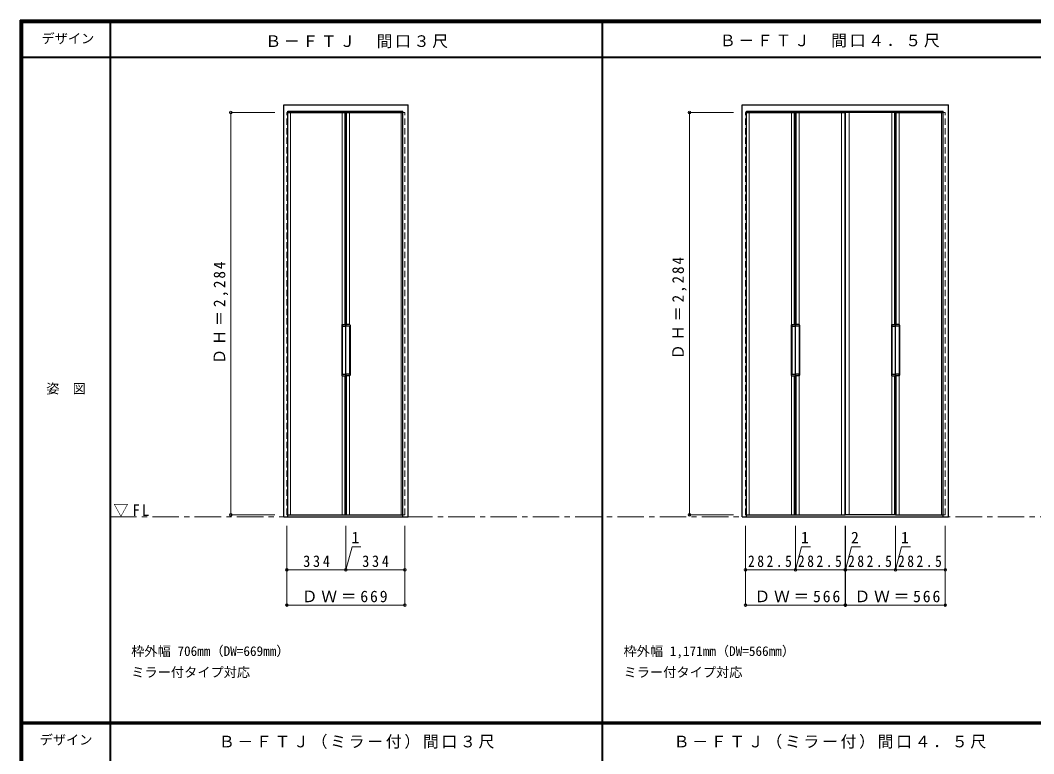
# Model space of a CAD drawing. Units: millimetres at full size, sheet at 1:30. Extents: x -6000 to 5700, y -4307 to 4260.
# Drawn here: x -6000 to -246, y 12 to 4175 of the extents above; entities that cross this region are included whole.
import ezdxf
from ezdxf.enums import TextEntityAlignment as Align

# ---------------------------------------------------------------- set-up
doc = ezdxf.new("R2010")
doc.units = ezdxf.units.MM
doc.header["$LTSCALE"] = 30
doc.header["$PDMODE"] = 32
doc.header["$PDSIZE"] = 15
doc.linetypes.add('CHAIN1', pattern=[8, 5, -1, 1, -1])
doc.linetypes.add('DASHED1', pattern=[1.8, 1.2, -0.6])
for name, color, linetype, lineweight in [('0-1_通り芯', 7, 'CHAIN1', 18), ('0-2_扉', 3, 'Continuous', 25), ('0-3_仕上げ', 7, 'Continuous', 18), ('0-4_枠', 3, 'Continuous', 25), ('0-B_寸法', 4, 'Continuous', 9), ('F-1_枠', 6, 'Continuous', 40), ('F-A_文字', 7, 'Continuous', 18)]:
    doc.layers.add(name, color=color, linetype=linetype, lineweight=lineweight)
doc.layers.add('0-A_文字', color=7, linetype='Continuous')
doc.styles.add('ＭＳ ゴシック', font='')
doc.styles.get('ＭＳ ゴシック').set_extended_font_data('MS Gothic')

msp = doc.modelspace()

# ---------------------------------------------------------------- linework, layer by layer
at = {"layer": '0-1_通り芯'}
msp.add_line((-5490, 1356), (2895, 1356), dxfattribs=at)
at = {"layer": '0-2_扉', "color": 4, "linetype": 'DASHED1', "lineweight": 9}
for p, q in [((-4486, 1367.5), (-4486, 3651.5)), ((-4480.5, 3651.5), (-4486, 3651.5)), ((-3828.5, 3651.5), (-3817, 3651.5)), ((-3817, 1367.5), (-3817, 3651.5)), ((-1882.27, 1367.5), (-1882.27, 3651.5)), ((-1876.77, 3651.5), (-1882.27, 3651.5)), ((-759.77, 3651.5), (-748.27, 3651.5)), ((-748.27, 1367.5), (-748.27, 3651.5)), ((-4480.5, 1367.5), (-4486, 1367.5)), ((-3828.5, 1367.5), (-3817, 1367.5)), ((-1876.77, 1367.5), (-1882.27, 1367.5)), ((-759.77, 1367.5), (-748.27, 1367.5))]:
    msp.add_line(p, q, dxfattribs=at)
at = {"layer": '0-2_扉'}
for p, q in [((-4480.5, 3651.5), (-4152, 3651.5)), ((-4156, 2447.5), (-4156, 3651.5)), ((-4152, 1367.5), (-4152, 3651.5)), ((-4151, 1367.5), (-4151, 3651.5)), ((-4151, 3651.5), (-3828.5, 3651.5)), ((-4147, 2447.5), (-4147, 3651.5)), ((-1876.77, 3651.5), (-1599.77, 3651.5)), ((-1603.77, 2447.5), (-1603.77, 3651.5)), ((-1599.77, 1367.5), (-1599.77, 3651.5)), ((-1598.77, 3651.5), (-1316.27, 3651.5)), ((-1598.77, 1367.5), (-1598.77, 3651.5)), ((-1594.77, 2447.5), (-1594.77, 3651.5)), ((-1316.27, 1367.5), (-1316.27, 3651.5)), ((-1031.77, 3651.5), (-1314.27, 3651.5)), ((-1035.77, 2447.5), (-1035.77, 3651.5)), ((-1031.77, 1367.5), (-1031.77, 3651.5)), ((-1030.77, 1367.5), (-1030.77, 3651.5)), ((-1030.77, 3651.5), (-759.77, 3651.5)), ((-1026.77, 2447.5), (-1026.77, 3651.5)), ((-4175, 2444.5), (-4175, 2160.5)), ((-4172, 2447.5), (-4152, 2447.5)), ((-4172, 2436.5), (-4172, 2168.5)), ((-4169, 2439.5), (-4155, 2439.5)), ((-4152, 2447.5), (-4152, 2442.5)), ((-4152, 2442.5), (-4152, 2444)), ((-4152, 2442.5), (-4152, 2444)), ((-4131, 2447.5), (-4151, 2447.5)), ((-4151, 2447.5), (-4151, 2442.5)), ((-4151, 2442.5), (-4151, 2444)), ((-4151, 2442.5), (-4151, 2444)), ((-4134, 2439.5), (-4148, 2439.5)), ((-4131, 2436.5), (-4131, 2168.5)), ((-4128, 2444.5), (-4128, 2160.5)), ((-1622.77, 2444.5), (-1622.77, 2160.5)), ((-1619.77, 2447.5), (-1599.77, 2447.5)), ((-1619.77, 2436.5), (-1619.77, 2168.5)), ((-1616.77, 2439.5), (-1602.77, 2439.5)), ((-1599.77, 2447.5), (-1599.77, 2442.5)), ((-1599.77, 2442.5), (-1599.77, 2444)), ((-1599.77, 2442.5), (-1599.77, 2444)), ((-1578.77, 2447.5), (-1598.77, 2447.5)), ((-1598.77, 2447.5), (-1598.77, 2442.5)), ((-1598.77, 2442.5), (-1598.77, 2444)), ((-1598.77, 2442.5), (-1598.77, 2444)), ((-1581.77, 2439.5), (-1595.77, 2439.5)), ((-1578.77, 2436.5), (-1578.77, 2168.5)), ((-1575.77, 2444.5), (-1575.77, 2160.5)), ((-1054.77, 2444.5), (-1054.77, 2160.5)), ((-1051.77, 2447.5), (-1031.77, 2447.5)), ((-1051.77, 2436.5), (-1051.77, 2168.5)), ((-1048.77, 2439.5), (-1034.77, 2439.5)), ((-1031.77, 2447.5), (-1031.77, 2442.5)), ((-1031.77, 2442.5), (-1031.77, 2444)), ((-1031.77, 2442.5), (-1031.77, 2444)), ((-1010.77, 2447.5), (-1030.77, 2447.5)), ((-1030.77, 2447.5), (-1030.77, 2442.5)), ((-1030.77, 2442.5), (-1030.77, 2444)), ((-1030.77, 2442.5), (-1030.77, 2444)), ((-1013.77, 2439.5), (-1027.77, 2439.5)), ((-1010.77, 2436.5), (-1010.77, 2168.5)), ((-1007.77, 2444.5), (-1007.77, 2160.5)), ((-4172, 2157.5), (-4152, 2157.5)), ((-4169, 2165.5), (-4155, 2165.5)), ((-4156, 1367.5), (-4156, 2157.5)), ((-4152, 2162.5), (-4152, 2161)), ((-4152, 2162.5), (-4152, 2161)), ((-4152, 2162.5), (-4152, 2161)), ((-4152, 2157.5), (-4152, 2162.5)), ((-4151, 2162.5), (-4151, 2161)), ((-4151, 2162.5), (-4151, 2161)), ((-4151, 2162.5), (-4151, 2161)), ((-4151, 2157.5), (-4151, 2162.5)), ((-4131, 2157.5), (-4151, 2157.5)), ((-4134, 2165.5), (-4148, 2165.5)), ((-4147, 1367.5), (-4147, 2157.5)), ((-1619.77, 2157.5), (-1599.77, 2157.5)), ((-1616.77, 2165.5), (-1602.77, 2165.5)), ((-1603.77, 1367.5), (-1603.77, 2157.5)), ((-1599.77, 2162.5), (-1599.77, 2161)), ((-1599.77, 2162.5), (-1599.77, 2161)), ((-1599.77, 2162.5), (-1599.77, 2161)), ((-1599.77, 2157.5), (-1599.77, 2162.5)), ((-1598.77, 2162.5), (-1598.77, 2161)), ((-1598.77, 2162.5), (-1598.77, 2161)), ((-1598.77, 2162.5), (-1598.77, 2161)), ((-1598.77, 2157.5), (-1598.77, 2162.5)), ((-1578.77, 2157.5), (-1598.77, 2157.5)), ((-1581.77, 2165.5), (-1595.77, 2165.5)), ((-1594.77, 1367.5), (-1594.77, 2157.5)), ((-1051.77, 2157.5), (-1031.77, 2157.5)), ((-1048.77, 2165.5), (-1034.77, 2165.5)), ((-1035.77, 1367.5), (-1035.77, 2157.5)), ((-1031.77, 2162.5), (-1031.77, 2161)), ((-1031.77, 2162.5), (-1031.77, 2161)), ((-1031.77, 2162.5), (-1031.77, 2161)), ((-1031.77, 2157.5), (-1031.77, 2162.5)), ((-1030.77, 2162.5), (-1030.77, 2161)), ((-1030.77, 2162.5), (-1030.77, 2161)), ((-1030.77, 2162.5), (-1030.77, 2161)), ((-1030.77, 2157.5), (-1030.77, 2162.5)), ((-1010.77, 2157.5), (-1030.77, 2157.5)), ((-1013.77, 2165.5), (-1027.77, 2165.5)), ((-1026.77, 1367.5), (-1026.77, 2157.5)), ((-4480.5, 1367.5), (-4152, 1367.5)), ((-4151, 1367.5), (-3828.5, 1367.5)), ((-1876.77, 1367.5), (-1599.77, 1367.5)), ((-1598.77, 1367.5), (-1316.27, 1367.5)), ((-1030.77, 1367.5), (-759.77, 1367.5))]:
    msp.add_line(p, q, dxfattribs=at)
msp.add_lwpolyline([(-1031.77, 1367.5), (-1314.27, 1367.5), (-1314.27, 3651.5)], dxfattribs=at)
for centre, start, end in [((-4172, 2444.5), 90, 180), ((-4169, 2436.5), 90, 180), ((-4155, 2442.5), 270, 0), ((-4148, 2442.5), 180, 270), ((-4134, 2436.5), 0, 90), ((-4131, 2444.5), 0, 90), ((-1619.77, 2444.5), 90, 180), ((-1616.77, 2436.5), 90, 180), ((-1602.77, 2442.5), 270, 0), ((-1595.77, 2442.5), 180, 270), ((-1581.77, 2436.5), 0, 90), ((-1578.77, 2444.5), 0, 90), ((-1051.77, 2444.5), 90, 180), ((-1048.77, 2436.5), 90, 180), ((-1034.77, 2442.5), 270, 0), ((-1027.77, 2442.5), 180, 270), ((-1013.77, 2436.5), 0, 90), ((-1010.77, 2444.5), 0, 90), ((-4172, 2160.5), 180, 270), ((-4169, 2168.5), 180, 270), ((-4155, 2162.5), 0, 90), ((-4148, 2162.5), 90, 180), ((-4134, 2168.5), 270, 0), ((-4131, 2160.5), 270, 0), ((-1619.77, 2160.5), 180, 270), ((-1616.77, 2168.5), 180, 270), ((-1602.77, 2162.5), 0, 90), ((-1595.77, 2162.5), 90, 180), ((-1581.77, 2168.5), 270, 0), ((-1578.77, 2160.5), 270, 0), ((-1051.77, 2160.5), 180, 270), ((-1048.77, 2168.5), 180, 270), ((-1034.77, 2162.5), 0, 90), ((-1027.77, 2162.5), 90, 180), ((-1013.77, 2168.5), 270, 0), ((-1010.77, 2160.5), 270, 0)]:
    msp.add_arc(centre, 3, start, end, dxfattribs=at)
at = {"layer": '0-3_仕上げ'}
for p, q in [((-4465, 1367.5), (-4465, 3651.5)), ((-4173, 2447.33), (-4173, 3651.5)), ((-4130, 2447.33), (-4130, 3651.5)), ((-3838, 1367.5), (-3838, 3651.5)), ((-1861.27, 1367.5), (-1861.27, 3651.5)), ((-1620.77, 2447.33), (-1620.77, 3651.5)), ((-1577.77, 2447.33), (-1577.77, 3651.5)), ((-1337.27, 1367.5), (-1337.27, 3651.5)), ((-1293.27, 1367.5), (-1293.27, 3651.5)), ((-1052.77, 2447.33), (-1052.77, 3651.5)), ((-1009.77, 2447.33), (-1009.77, 3651.5)), ((-769.27, 1367.5), (-769.27, 3651.5)), ((-4173, 1367.5), (-4173, 2157.5)), ((-4130, 1367.5), (-4130, 2157.5)), ((-1620.77, 1367.5), (-1620.77, 2157.5)), ((-1577.77, 1367.5), (-1577.77, 2157.5)), ((-1052.77, 1367.5), (-1052.77, 2157.5)), ((-1009.77, 1367.5), (-1009.77, 2157.5))]:
    msp.add_line(p, q, dxfattribs=at)
at = {"layer": '0-4_枠'}
for p, q in [((-4504.5, 1356), (-4504.5, 3695)), ((-4504.5, 3695), (-3798.5, 3695)), ((-3798.5, 1356), (-3798.5, 3695)), ((-1900.77, 1356), (-1900.77, 3695)), ((-1900.77, 3695), (-729.77, 3695)), ((-729.77, 1356), (-729.77, 3695)), ((-4480.5, 1356), (-4480.5, 3659)), ((-4480.5, 3659), (-3828.5, 3659)), ((-3828.5, 1356), (-3828.5, 3659)), ((-1876.77, 1356), (-1876.77, 3659)), ((-1876.77, 3659), (-759.77, 3659)), ((-759.77, 1356), (-759.77, 3659)), ((-4504.5, 1356), (-3798.5, 1356)), ((-1900.77, 1356), (-729.77, 1356))]:
    msp.add_line(p, q, dxfattribs=at)
at = {"layer": '0-B_寸法'}
for p, q in [((-4804.5, 3651.5), (-4554.5, 3651.5)), ((-4804.5, 3651.5), (-4804.5, 1367.5)), ((-2200.77, 3651.5), (-2200.77, 1367.5)), ((-2200.77, 3651.5), (-1950.77, 3651.5)), ((-4804.5, 1367.5), (-4554.5, 1367.5)), ((-2200.77, 1367.5), (-1950.77, 1367.5)), ((-4486, 856), (-4486, 1306)), ((-4152, 1056), (-4152, 1306)), ((-3817, 856), (-3817, 1306)), ((-1882.27, 856), (-1882.27, 1306)), ((-1599.77, 1056), (-1599.77, 1306)), ((-1316.27, 856), (-1316.27, 1306)), ((-1314.27, 856), (-1314.27, 1306)), ((-1031.77, 1056), (-1031.77, 1306)), ((-748.27, 856), (-748.27, 1306)), ((-4151.5, 1056), (-4116.55, 1186.43)), ((-4116.55, 1186.43), (-4065.77, 1186.43)), ((-1599.27, 1056), (-1564.32, 1186.43)), ((-1564.32, 1186.43), (-1513.54, 1186.43)), ((-1315.27, 1056), (-1280.32, 1186.43)), ((-1280.32, 1186.43), (-1229.54, 1186.43)), ((-1031.27, 1056), (-996.32, 1186.43)), ((-996.32, 1186.43), (-945.54, 1186.43)), ((-4486, 1056), (-4152, 1056)), ((-4151, 1056), (-3817, 1056)), ((-1882.27, 1056), (-1599.77, 1056)), ((-1598.77, 1056), (-1316.27, 1056)), ((-1316.27, 1056), (-1314.27, 1056)), ((-1314.27, 1056), (-1031.77, 1056)), ((-1030.77, 1056), (-748.27, 1056)), ((-4486, 856), (-3817, 856)), ((-1882.27, 856), (-1316.27, 856)), ((-1314.27, 856), (-748.27, 856))]:
    msp.add_line(p, q, dxfattribs=at)
for points in [[(-4152, 1056), (-4151, 1056), (-4151, 1306)], [(-1599.77, 1056), (-1598.77, 1056), (-1598.77, 1306)], [(-1031.77, 1056), (-1030.77, 1056), (-1030.77, 1306)]]:
    msp.add_lwpolyline(points, dxfattribs=at)
at = {"layer": '0-B_寸法', "color": 7}
for p in [(-4804.5, 3651.5), (-2200.77, 3651.5), (-4804.5, 1367.5), (-2200.77, 1367.5), (-4486, 1056), (-4152, 1056), (-4151, 1056), (-3817, 1056), (-1882.27, 1056), (-1599.77, 1056), (-1598.77, 1056), (-1316.27, 1056), (-1314.27, 1056), (-1031.77, 1056), (-1030.77, 1056), (-748.27, 1056), (-4486, 856), (-3817, 856), (-1882.27, 856), (-1316.27, 856), (-1314.27, 856), (-748.27, 856)]:
    msp.add_point(p, dxfattribs=at)
at = {"layer": 'F-1_枠'}
for p, q in [((-6000, 4175), (5700, 4175)), ((-6000, 4175), (-6000, -4205)), ((-6000, 4170), (5700, 4170)), ((-6000, 4165), (5700, 4165)), ((-5995, 4175), (-5995, -4205)), ((-5990, 4175), (-5990, -4205)), ((-5490, 4175), (-5490, -3790)), ((-2695, -3790), (-2695, 4175)), ((-6000, 3965), (5690, 3965)), ((-5990, 190.5), (5690, 190.5)), ((-5990, 187.5), (5690, 187.5)), ((-5990, 184.5), (5690, 184.5))]:
    msp.add_line(p, q, dxfattribs=at)

# ---------------------------------------------------------------- texts
at = {"layer": '0-A_文字', "style": 'ＭＳ ゴシック'}
for s, p in [('枠外幅 706mm（DW=669mm）', (-5370, 550.5)), ('枠外幅 1,171mm（DW=566mm）', (-2575, 550.5)), ('ミラー付タイプ対応', (-5370, 430.5)), ('ミラー付タイプ対応', (-2575, 430.5))]:
    msp.add_text(s, height=54.99, dxfattribs=at).set_placement(p, align=Align.BOTTOM_LEFT)
at = {"layer": '0-A_文字', "char_height": 65.98, "attachment_point": 7, "style": 'ＭＳ ゴシック'}
for s, insert in [('\\T1.17;Ｂ－ＦＴＪ\u3000間口３尺', (-4608.83, 4016.02)), ('\\T1.17;Ｂ－ＦＴＪ\u3000間口４．５尺', (-2028.33, 4020)), ('\\T1.26;\\W0.95;▽FL', (-5471.25, 1356)), ('\\T1.17;Ｂ－ＦＴＪ（ミラー付）間口３尺', (-4872.5, 39.5)), ('\\T1.17;Ｂ－ＦＴＪ（ミラー付）間口４．５尺', (-2290.83, 39.5))]:
    msp.add_mtext(s, dxfattribs=dict(at, insert=insert))
at = {"layer": '0-B_寸法', "color": 7, "style": 'ＭＳ ゴシック'}
for s, p in [('1', (-4120.3, 1186.43)), ('1', (-1568.07, 1186.43)), ('2', (-1284.07, 1186.43)), ('1', (-1000.07, 1186.43))]:
    msp.add_text(s, height=65.98, dxfattribs=at).set_placement(p, align=Align.BOTTOM_LEFT)
at = {"layer": '0-B_寸法', "color": 7, "char_height": 65.98, "attachment_point": 7, "rotation": 90, "style": 'ＭＳ ゴシック'}
for insert in [(-2215.77, 2250.5), (-4819.5, 2224.5)]:
    msp.add_mtext('\\T1.26;\\W0.95;ＤＨ＝2,284', dxfattribs=dict(at, insert=insert))
at = {"layer": '0-B_寸法', "color": 7, "char_height": 65.98, "attachment_point": 7, "style": 'ＭＳ ゴシック'}
for s, insert in [('\\T1.38;\\W0.9;334', (-4394, 1071)), ('\\T1.38;\\W0.9;334', (-4059, 1071)), ('\\T1.38;\\W0.85;282.5', (-1868.52, 1071)), ('\\T1.38;\\W0.85;282.5', (-1585.02, 1071)), ('\\T1.38;\\W0.85;282.5', (-1300.52, 1071)), ('\\T1.38;\\W0.85;282.5', (-1017.02, 1071)), ('\\T1.23;ＤＷ＝669', (-4402, 871)), ('\\T1.23;ＤＷ＝566', (-1831.77, 871)), ('\\T1.23;ＤＷ＝566', (-1263.77, 871))]:
    msp.add_mtext(s, dxfattribs=dict(at, insert=insert))
at = {"layer": 'F-A_文字', "style": 'ＭＳ ゴシック'}
for s, p in [('デザイン', (-5880, 4027.5)), ('姿\u3000図', (-5852.5, 2040.25)), ('デザイン', (-5890, 47))]:
    msp.add_text(s, height=54.99, dxfattribs=at).set_placement(p, align=Align.BOTTOM_LEFT)

doc.saveas('drawing.dxf')
